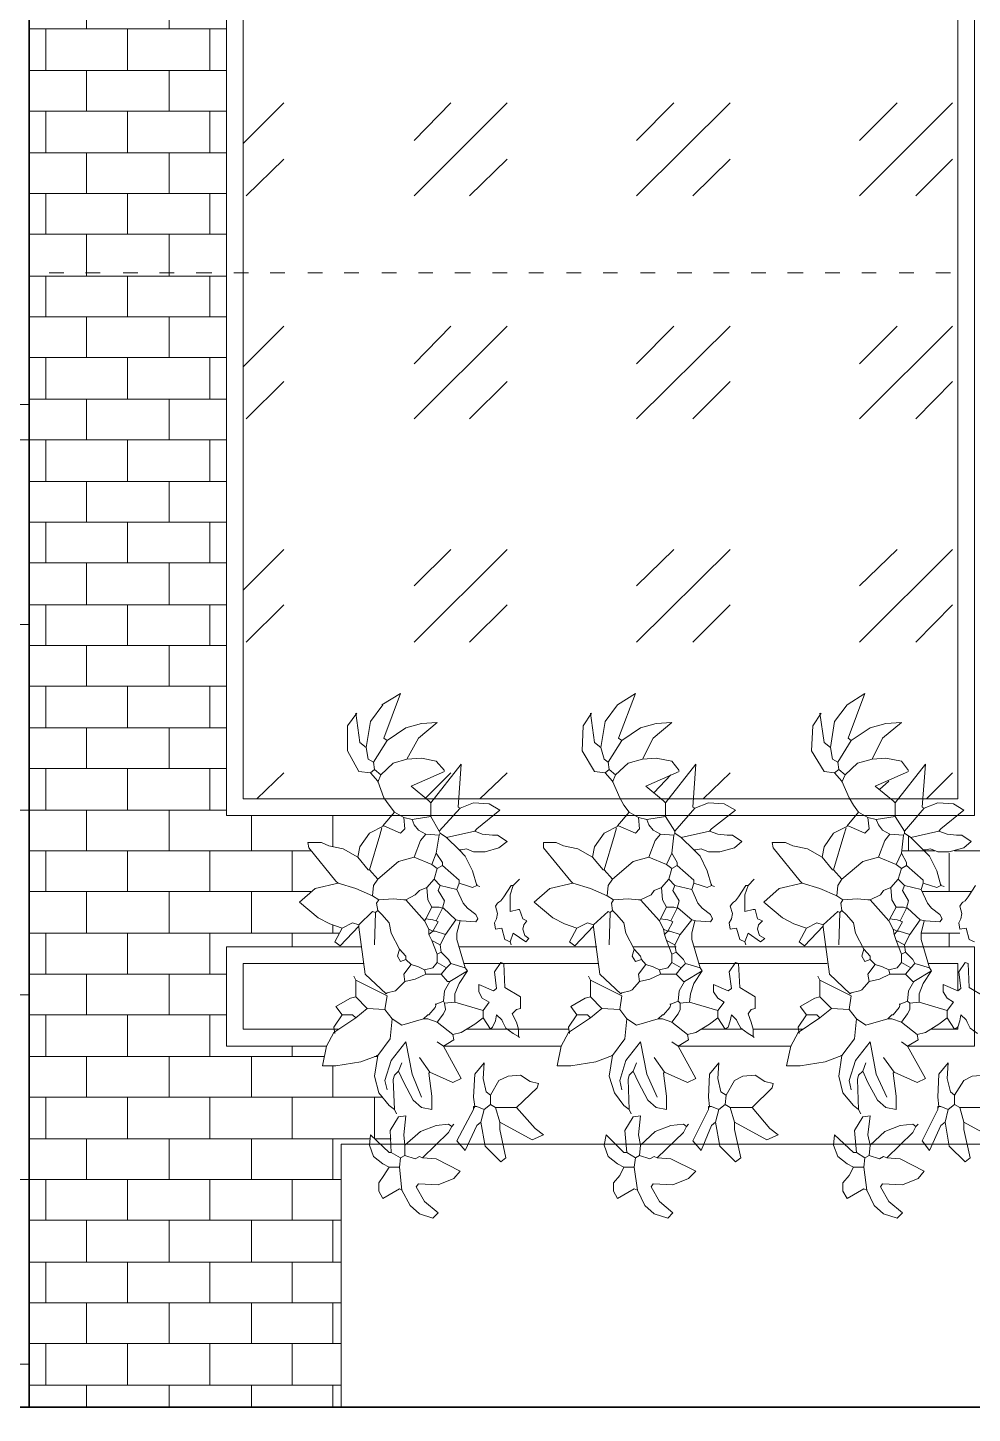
# Model space of a CAD drawing. Header units: millimetres. Extents: x 1.9 to 43.8, y 1.5 to 30.
# Drawn here: x 11.376 to 14.251, y 3.625 to 7.841 of the extents above; entities that cross this region are included whole.
import ezdxf

# ---------------------------------------------------------------- set-up
doc = ezdxf.new("R2010")
doc.units = ezdxf.units.MM
for name, color, linetype in [('PDF_GRADAS Y ELEVADOR', 7, 'Continuous'), ('PDF_muebles', 7, 'Continuous'), ('PDF_MUROS2', 7, 'Continuous')]:
    doc.layers.add(name, color=color, linetype=linetype)

msp = doc.modelspace()

# ---------------------------------------------------------------- linework, layer by layer
at = {"layer": 'PDF_GRADAS Y ELEVADOR', "lineweight": 18}
for points in [[(11.4409, 7.0953), (11.4853, 7.0953)], [(11.552, 7.0953), (11.5964, 7.0953)], [(11.6663, 7.0953), (11.7107, 7.0953)], [(11.7774, 7.0953), (11.8219, 7.0953)], [(11.8885, 7.0953), (11.9362, 7.0953)], [(12.0028, 7.0953), (12.0473, 7.0953)], [(12.114, 7.0953), (12.1584, 7.0953)], [(12.2283, 7.0953), (12.2727, 7.0953)], [(12.3394, 7.0953), (12.3839, 7.0953)], [(12.4537, 7.0953), (12.4982, 7.0953)], [(12.5648, 7.0953), (12.6093, 7.0953)], [(12.676, 7.0953), (12.7236, 7.0953)], [(12.7903, 7.0953), (12.8347, 7.0953)], [(12.9014, 7.0953), (12.9458, 7.0953)], [(13.0157, 7.0953), (13.0601, 7.0953)], [(13.1268, 7.0953), (13.1713, 7.0953)], [(13.2411, 7.0953), (13.2856, 7.0953)], [(13.3522, 7.0953), (13.3967, 7.0953)], [(13.4634, 7.0953), (13.511, 7.0953)], [(13.5777, 7.0953), (13.6221, 7.0953)], [(13.6888, 7.0953), (13.7364, 7.0953)], [(13.8031, 7.0953), (13.8476, 7.0953)], [(13.9142, 7.0953), (13.9587, 7.0953)], [(14.0285, 7.0953), (14.073, 7.0953)], [(14.1397, 7.0953), (14.1841, 7.0953)]]:
    msp.add_lwpolyline(points, dxfattribs=at)
at = {"layer": 'PDF_muebles', "lineweight": 18}
for points in [[(12.4569, 5.7808), (12.4188, 5.73), (12.4061, 5.6506), (12.4124, 5.6157), (12.4283, 5.6062), (12.4315, 5.5839), (12.4505, 5.5681), (12.441, 5.5458)], [(12.4283, 5.6062), (12.4696, 5.6728), (12.4601, 5.6792), (12.5109, 5.8157), (12.4537, 5.7808)], [(12.4188, 5.5744), (12.3839, 5.5776), (12.3489, 5.6411), (12.3489, 5.7173), (12.3775, 5.7554)], [(12.3743, 5.7554), (12.387, 5.6665), (12.4061, 5.6506)], [(13.1332, 5.5744), (13.1014, 5.5776), (13.0633, 5.6411), (13.0665, 5.7173), (13.0919, 5.7554)], [(13.0887, 5.7554), (13.1014, 5.6665), (13.1205, 5.6506)], [(13.8317, 5.5744), (13.7999, 5.5776), (13.7618, 5.6411), (13.765, 5.7173), (13.7904, 5.7554)], [(13.7872, 5.7554), (13.7999, 5.6665), (13.819, 5.6506)], [(12.4696, 5.6728), (12.5267, 5.7109), (12.5744, 5.7236), (12.622, 5.7268), (12.5648, 5.6792), (12.5299, 5.6157)], [(13.184, 5.6728), (13.2411, 5.7109), (13.2887, 5.7236), (13.3364, 5.7268), (13.2792, 5.6792), (13.2475, 5.6157)], [(13.8825, 5.6728), (13.9396, 5.7109), (13.9873, 5.7236), (14.0349, 5.7268), (13.9777, 5.6792), (13.946, 5.6157)], [(12.6442, 5.5808), (12.6188, 5.6093), (12.5744, 5.6189), (12.5299, 5.6157), (12.4886, 5.603), (12.4505, 5.5681)], [(13.3586, 5.5808), (13.3364, 5.6093), (13.2887, 5.6189), (13.2475, 5.6157), (13.203, 5.603), (13.1649, 5.5681)], [(14.0571, 5.5808), (14.0349, 5.6093), (13.9873, 5.6189), (13.946, 5.6157), (13.9015, 5.603), (13.8634, 5.5681)], [(12.4601, 5.4125), (12.4569, 5.4125), (12.4918, 5.4538), (12.4759, 5.476), (12.4601, 5.4982), (12.441, 5.549), (12.4188, 5.5744), (12.4315, 5.5839)], [(12.6442, 5.5776), (12.5426, 5.5331), (12.5966, 5.4887), (12.6029, 5.4823), (12.6029, 5.4411), (12.5458, 5.4315), (12.5204, 5.4379)], [(12.6029, 5.4823), (12.695, 5.5998), (12.6855, 5.4696), (12.6918, 5.4665), (12.6283, 5.3966), (12.6029, 5.4411)], [(13.1744, 5.4125), (13.1713, 5.4125), (13.2062, 5.4538), (13.1903, 5.476), (13.1776, 5.4982), (13.1554, 5.549), (13.1332, 5.5744), (13.1459, 5.5839)], [(13.1554, 5.5458), (13.1649, 5.5681), (13.1459, 5.5839), (13.1427, 5.6062)], [(13.3586, 5.5776), (13.257, 5.5331), (13.311, 5.4887), (13.3173, 5.4823), (13.3173, 5.4411), (13.2602, 5.4315), (13.2348, 5.4379)], [(13.3173, 5.4823), (13.4094, 5.5998), (13.3999, 5.4696), (13.4062, 5.4665), (13.3459, 5.3966), (13.3173, 5.4411)], [(13.873, 5.4125), (13.8698, 5.4125), (13.9047, 5.4538), (13.8888, 5.476), (13.8761, 5.4982), (13.8539, 5.549), (13.8317, 5.5744), (13.8444, 5.5839)], [(13.8539, 5.5458), (13.8634, 5.5681), (13.8444, 5.5839), (13.8412, 5.6062)], [(14.0571, 5.5776), (13.9555, 5.5331), (14.0095, 5.4887), (14.0158, 5.4823), (14.0158, 5.4411), (13.9587, 5.4315), (13.9333, 5.4379)], [(14.0158, 5.4823), (14.1079, 5.5998), (14.0984, 5.4696), (14.1047, 5.4665), (14.0444, 5.3966), (14.0158, 5.4411)], [(12.6918, 5.4665), (12.7331, 5.4823), (12.7807, 5.4792), (12.8125, 5.4601), (12.7426, 5.403), (12.7363, 5.3966), (12.7585, 5.3871), (12.7903, 5.3839), (12.8061, 5.3839), (12.8347, 5.3649), (12.8093, 5.3458), (12.768, 5.3331), (12.7331, 5.3331), (12.7109, 5.3426), (12.695, 5.3395), (12.6887, 5.3395), (12.7077, 5.3204), (12.7299, 5.276), (12.7426, 5.2315), (12.7299, 5.2252), (12.7109, 5.2315), (12.6887, 5.2379)], [(13.4062, 5.4665), (13.4475, 5.4823), (13.4951, 5.4792), (13.5301, 5.4601), (13.457, 5.403), (13.4507, 5.3966), (13.4761, 5.3871), (13.5047, 5.3839), (13.5205, 5.3839), (13.5491, 5.3649), (13.5269, 5.3458), (13.4824, 5.3331), (13.4475, 5.3331), (13.4253, 5.3426), (13.4094, 5.3395), (13.403, 5.3395), (13.4221, 5.3204), (13.4443, 5.276), (13.457, 5.2315), (13.4443, 5.2252), (13.4253, 5.2315), (13.403, 5.2379)], [(14.1047, 5.4665), (14.146, 5.4823), (14.1936, 5.4792), (14.2254, 5.4601), (14.1555, 5.403), (14.1492, 5.3966), (14.1746, 5.3871), (14.2032, 5.3839), (14.219, 5.3839), (14.2476, 5.3649), (14.2254, 5.3458), (14.1809, 5.3331), (14.146, 5.3331), (14.1238, 5.3426), (14.1079, 5.3395), (14.1016, 5.3395), (14.1206, 5.3204), (14.1428, 5.276), (14.1555, 5.2315), (14.1428, 5.2252), (14.1238, 5.2315), (14.1016, 5.2379)], [(12.5871, 4.9616), (12.5839, 4.9743), (12.5648, 4.9839), (12.5426, 4.9902), (12.5204, 4.9616), (12.5236, 4.9394), (12.4982, 4.914), (12.495, 4.9108), (12.4696, 4.9045), (12.4664, 4.9013), (12.4029, 4.9616), (12.3839, 5.1045), (12.3839, 5.1077), (12.3839, 5.1109), (12.3648, 5.1172), (12.3331, 5.1013), (12.2949, 5.114), (12.26, 5.1331), (12.2029, 5.1807), (12.2505, 5.222), (12.3204, 5.2379), (12.314, 5.2442), (12.2314, 5.3458), (12.2283, 5.3617), (12.2441, 5.3617), (12.2695, 5.3617), (12.2918, 5.3522), (12.3362, 5.3426), (12.3807, 5.3172), (12.387, 5.349), (12.4156, 5.3903), (12.4601, 5.4125), (12.5109, 5.3903), (12.5236, 5.403), (12.5204, 5.4379), (12.4918, 5.4538)], [(13.3014, 4.9616), (13.2983, 4.9743), (13.2792, 4.9839), (13.257, 4.9902), (13.2348, 4.9616), (13.2379, 4.9394), (13.2157, 4.914), (13.2094, 4.9108), (13.184, 4.9045), (13.1808, 4.9013), (13.1173, 4.9616), (13.0982, 5.1045), (13.0982, 5.1077), (13.0982, 5.1109), (13.0792, 5.1172), (13.0474, 5.1013), (13.0093, 5.114), (12.9744, 5.1331), (12.9173, 5.1807), (12.9649, 5.222), (13.0347, 5.2379), (13.0284, 5.2442), (12.9458, 5.3458), (12.9458, 5.3617), (12.9585, 5.3617), (12.9839, 5.3617), (13.0062, 5.3522), (13.0506, 5.3426), (13.0951, 5.3172), (13.1014, 5.349), (13.13, 5.3903), (13.1744, 5.4125), (13.2252, 5.3903), (13.2379, 5.403), (13.2348, 5.4379), (13.2062, 5.4538)], [(14, 4.9616), (13.9968, 4.9743), (13.9777, 4.9839), (13.9555, 4.9902), (13.9333, 4.9616), (13.9365, 4.9394), (13.9142, 4.914), (13.9079, 4.9108), (13.8825, 4.9045), (13.8793, 4.9013), (13.8158, 4.9616), (13.7968, 5.1045), (13.7968, 5.1077), (13.7968, 5.1109), (13.7777, 5.1172), (13.746, 5.1013), (13.7079, 5.114), (13.6729, 5.1331), (13.6158, 5.1807), (13.6634, 5.222), (13.7333, 5.2379), (13.7269, 5.2442), (13.6444, 5.3458), (13.6412, 5.3617), (13.6571, 5.3617), (13.6825, 5.3617), (13.7047, 5.3522), (13.7491, 5.3426), (13.7936, 5.3172), (13.7999, 5.349), (13.8285, 5.3903), (13.873, 5.4125), (13.9238, 5.3903), (13.9365, 5.403), (13.9333, 5.4379), (13.9047, 5.4538)], [(12.4537, 5.4061), (12.4474, 5.3839), (12.4156, 5.2791), (12.441, 5.2506), (12.5045, 5.3045), (12.5521, 5.3172)], [(12.5458, 5.4315), (12.5521, 5.4157), (12.5648, 5.3998), (12.5871, 5.3871), (12.6283, 5.3839), (12.6188, 5.3299), (12.6379, 5.3014), (12.6379, 5.2918)], [(13.1681, 5.4061), (13.1617, 5.3839), (13.13, 5.2791), (13.1554, 5.2506), (13.2189, 5.3045), (13.2665, 5.3172)], [(13.2602, 5.4315), (13.2665, 5.4157), (13.2792, 5.3998), (13.3014, 5.3871), (13.3427, 5.3839), (13.3364, 5.3299), (13.3522, 5.3014), (13.3522, 5.2918)], [(13.8666, 5.4061), (13.8603, 5.3839), (13.8285, 5.2791), (13.8539, 5.2506), (13.9174, 5.3045), (13.965, 5.3172)], [(13.9587, 5.4315), (13.965, 5.4157), (13.9777, 5.3998), (14, 5.3871), (14.0412, 5.3839), (14.0349, 5.3299), (14.0508, 5.3014), (14.0508, 5.2918)], [(12.6188, 5.3299), (12.6061, 5.295), (12.5521, 5.3172), (12.5712, 5.368), (12.5871, 5.3871)], [(12.6283, 5.3966), (12.6315, 5.3903)], [(12.6283, 5.3839), (12.6315, 5.3903), (12.6506, 5.3776)], [(12.6887, 5.3395), (12.6506, 5.3776), (12.7363, 5.3966)], [(13.3364, 5.3299), (13.3205, 5.295), (13.2665, 5.3172), (13.2856, 5.368), (13.3014, 5.3871)], [(13.3427, 5.3839), (13.3459, 5.3903), (13.3649, 5.3776)], [(13.3459, 5.3966), (13.3459, 5.3903)], [(13.403, 5.3395), (13.3649, 5.3776), (13.4507, 5.3966)], [(14.0349, 5.3299), (14.019, 5.295), (13.965, 5.3172), (13.9841, 5.368), (14, 5.3871)], [(14.0412, 5.3839), (14.0444, 5.3903), (14.0635, 5.3776)], [(14.0444, 5.3966), (14.0444, 5.3903)], [(14.1016, 5.3395), (14.0635, 5.3776), (14.1492, 5.3966)], [(12.3807, 5.3172), (12.4124, 5.2791), (12.4156, 5.2791)], [(13.0951, 5.3172), (13.1268, 5.2791), (13.13, 5.2791)], [(13.7936, 5.3172), (13.8253, 5.2791), (13.8285, 5.2791)], [(12.6061, 5.295), (12.622, 5.2823)], [(12.6125, 5.2506), (12.622, 5.2823), (12.6379, 5.2918), (12.6887, 5.2474), (12.6887, 5.2379), (12.6823, 5.2188)], [(13.3205, 5.295), (13.3364, 5.2823)], [(13.3268, 5.2506), (13.3364, 5.2823), (13.3522, 5.2918), (13.403, 5.2474), (13.403, 5.2379), (13.3967, 5.2188)], [(14.019, 5.295), (14.0349, 5.2823)], [(14.0254, 5.2506), (14.0349, 5.2823), (14.0508, 5.2918), (14.1016, 5.2474), (14.1016, 5.2379), (14.0952, 5.2188)], [(12.6474, 5.0823), (12.6791, 5.1267), (12.641, 5.1617), (12.6379, 5.1617), (12.6283, 5.1648), (12.6061, 5.1648), (12.5871, 5.1299), (12.6093, 5.1267), (12.6188, 5.1236), (12.6252, 5.1204), (12.6093, 5.0918), (12.5966, 5.0823), (12.5966, 5.0982), (12.5839, 5.1236), (12.5267, 5.1871), (12.5204, 5.1871), (12.4886, 5.1902), (12.4442, 5.1871), (12.4251, 5.1998), (12.3743, 5.222), (12.3204, 5.2379)], [(12.441, 5.2506), (12.4283, 5.2315), (12.4251, 5.1998)], [(12.6188, 5.1236), (12.6379, 5.1617), (12.6442, 5.1839), (12.6252, 5.2156), (12.6315, 5.2315), (12.6125, 5.2506), (12.5902, 5.2252)], [(12.6315, 5.2315), (12.6823, 5.2188), (12.7014, 5.1775), (12.7141, 5.1617), (12.7395, 5.1426), (12.7458, 5.1299), (12.7395, 5.1204), (12.695, 5.1236), (12.6791, 5.1267)], [(12.7426, 5.2347), (12.7426, 5.2315), (12.7522, 5.2283)], [(12.8442, 5.0601), (12.8538, 5.0855), (12.8919, 5.0601), (12.9014, 5.0696), (12.8887, 5.0791), (12.8823, 5.0982), (12.8855, 5.1109), (12.895, 5.1236), (12.8823, 5.1299), (12.8728, 5.1585), (12.8696, 5.1585), (12.8442, 5.1521), (12.8442, 5.1712), (12.8442, 5.2029), (12.8538, 5.2315), (12.8474, 5.2315), (12.8252, 5.1966), (12.8157, 5.1839), (12.8093, 5.1807), (12.8061, 5.1775), (12.7998, 5.168), (12.8061, 5.1458), (12.803, 5.1299), (12.7966, 5.1172), (12.7998, 5.0982), (12.8188, 5.1013), (12.8284, 5.0664), (12.8442, 5.0601), (12.8474, 5.0505)], [(12.8538, 5.2315), (12.8728, 5.2506)], [(13.3618, 5.0823), (13.3967, 5.1267), (13.3554, 5.1617), (13.3522, 5.1617), (13.3427, 5.1648), (13.3205, 5.1648), (13.3014, 5.1299), (13.3237, 5.1267), (13.3332, 5.1236), (13.3395, 5.1204), (13.3237, 5.0918), (13.3141, 5.0823), (13.311, 5.0982), (13.2983, 5.1236), (13.2411, 5.1871), (13.2348, 5.1871), (13.203, 5.1902), (13.1586, 5.1871), (13.1395, 5.1998), (13.0887, 5.222), (13.0347, 5.2379)], [(13.1554, 5.2506), (13.1427, 5.2315), (13.1395, 5.1998)], [(13.3332, 5.1236), (13.3522, 5.1617), (13.3586, 5.1839), (13.3395, 5.2156), (13.3459, 5.2315), (13.3268, 5.2506), (13.3046, 5.2252)], [(13.3459, 5.2315), (13.3967, 5.2188), (13.4157, 5.1775), (13.4284, 5.1617), (13.4539, 5.1426), (13.4602, 5.1299), (13.4539, 5.1204), (13.4094, 5.1236), (13.3967, 5.1267)], [(13.457, 5.2347), (13.457, 5.2315), (13.4666, 5.2283)], [(13.5586, 5.0601), (13.5682, 5.0855), (13.6063, 5.0601), (13.619, 5.0696), (13.6031, 5.0791), (13.5967, 5.0982), (13.5999, 5.1109), (13.6126, 5.1236), (13.5967, 5.1299), (13.5904, 5.1585), (13.584, 5.1585), (13.5586, 5.1521), (13.5586, 5.1712), (13.5586, 5.2029), (13.5682, 5.2315), (13.5618, 5.2315), (13.5396, 5.1966), (13.5301, 5.1839), (13.5237, 5.1807), (13.5205, 5.1775), (13.5142, 5.168), (13.5205, 5.1458), (13.5174, 5.1299), (13.511, 5.1172), (13.5142, 5.0982), (13.5332, 5.1013), (13.5428, 5.0664), (13.5586, 5.0601), (13.5618, 5.0505)], [(13.5682, 5.2315), (13.5872, 5.2506)], [(14.0603, 5.0823), (14.092, 5.1267), (14.0539, 5.1617), (14.0508, 5.1617), (14.0412, 5.1648), (14.019, 5.1648), (14, 5.1299), (14.0222, 5.1267), (14.0317, 5.1236), (14.0381, 5.1204), (14.0222, 5.0918), (14.0127, 5.0823), (14.0095, 5.0982), (13.9968, 5.1236), (13.9396, 5.1871), (13.9333, 5.1871), (13.9015, 5.1902), (13.8571, 5.1871), (13.838, 5.1998), (13.7872, 5.222), (13.7333, 5.2379)], [(13.8539, 5.2506), (13.8412, 5.2315), (13.838, 5.1998)], [(14.0317, 5.1236), (14.0508, 5.1617), (14.0571, 5.1839), (14.0381, 5.2156), (14.0444, 5.2315), (14.0254, 5.2506), (14.0031, 5.2252)], [(14.0444, 5.2315), (14.0952, 5.2188), (14.1143, 5.1775), (14.127, 5.1617), (14.1524, 5.1426), (14.1587, 5.1299), (14.1524, 5.1204), (14.1079, 5.1236), (14.092, 5.1267)], [(14.1555, 5.2347), (14.1555, 5.2315), (14.1651, 5.2283)], [(14.2603, 5.2315), (14.2381, 5.1966), (14.2286, 5.1839), (14.2222, 5.1807), (14.219, 5.1775), (14.2127, 5.168), (14.219, 5.1458), (14.2159, 5.1299), (14.2095, 5.1172), (14.2127, 5.0982), (14.2317, 5.1013), (14.2413, 5.0664), (14.2571, 5.0601)], [(12.4442, 5.1871), (12.4378, 5.1775), (12.441, 5.1553), (12.4537, 5.1426), (12.4759, 5.1172), (12.4823, 5.0855), (12.5077, 5.0378), (12.5267, 5.0156), (12.5267, 5.0061)], [(12.5267, 5.1871), (12.5553, 5.2029), (12.568, 5.2156), (12.5902, 5.2252), (12.5934, 5.1871), (12.6061, 5.1648)], [(13.1586, 5.1871), (13.1522, 5.1775), (13.1554, 5.1553), (13.1681, 5.1426), (13.1903, 5.1172), (13.1967, 5.0855), (13.2221, 5.0378), (13.2411, 5.0156), (13.2443, 5.0061)], [(13.2411, 5.1871), (13.2729, 5.2029), (13.2824, 5.2156), (13.3046, 5.2252), (13.3078, 5.1871), (13.3205, 5.1648)], [(13.8571, 5.1871), (13.8507, 5.1775), (13.8539, 5.1553), (13.8666, 5.1426), (13.8888, 5.1172), (13.8952, 5.0855), (13.9206, 5.0378), (13.9396, 5.0156), (13.9396, 5.0061)], [(13.9396, 5.1871), (13.9714, 5.2029), (13.9809, 5.2156), (14.0031, 5.2252), (14.0063, 5.1871), (14.019, 5.1648)], [(12.3839, 5.1109), (12.4251, 5.1521), (12.4347, 5.149), (12.441, 5.1553)], [(12.4347, 5.149), (12.4315, 5.0505)], [(13.0982, 5.1109), (13.1427, 5.1521), (13.149, 5.149), (13.1554, 5.1553)], [(13.149, 5.149), (13.1459, 5.0505)], [(13.7968, 5.1109), (13.8412, 5.1521), (13.8476, 5.149), (13.8539, 5.1553)], [(13.8476, 5.149), (13.8444, 5.0505)], [(12.3331, 5.1013), (12.3108, 5.0601), (12.3267, 5.0474), (12.3839, 5.1077)], [(12.5839, 5.1236), (12.5871, 5.1299)], [(12.6633, 4.9934), (12.7077, 4.9807), (12.6823, 5.0664), (12.6823, 5.0855), (12.6918, 5.1236)], [(13.0474, 5.1013), (13.0252, 5.0601), (13.0411, 5.0474), (13.0982, 5.1077)], [(13.2983, 5.1236), (13.3014, 5.1299)], [(13.3776, 4.9934), (13.4221, 4.9807), (13.3967, 5.0664), (13.3967, 5.0855), (13.4062, 5.1236)], [(13.746, 5.1013), (13.7237, 5.0601), (13.7396, 5.0474), (13.7968, 5.1077)], [(13.9968, 5.1236), (14, 5.1299)], [(14.0762, 4.9934), (14.1206, 4.9807), (14.0952, 5.0664), (14.0952, 5.0855), (14.1047, 5.1236)], [(12.5966, 5.0982), (12.6093, 5.0918), (12.6156, 5.0918), (12.6474, 5.0823), (12.6315, 5.0505), (12.6061, 5.0632), (12.622, 5.022), (12.6347, 5.0283), (12.6569, 5.0061), (12.6633, 4.9934), (12.6506, 4.9807)], [(12.5966, 5.0823), (12.6061, 5.0632)], [(13.311, 5.0982), (13.3237, 5.0918), (13.33, 5.0918), (13.3618, 5.0823), (13.3459, 5.0505), (13.3205, 5.0632), (13.3364, 5.022), (13.3491, 5.0283), (13.3713, 5.0061), (13.3776, 4.9934), (13.3649, 4.9807)], [(13.3141, 5.0823), (13.3205, 5.0632)], [(14.0095, 5.0982), (14.0222, 5.0918), (14.0285, 5.0918), (14.0603, 5.0823), (14.0444, 5.0505), (14.019, 5.0632), (14.0349, 5.022), (14.0476, 5.0283), (14.0698, 5.0061), (14.0762, 4.9934), (14.0635, 4.9807)], [(14.0127, 5.0823), (14.019, 5.0632)], [(12.5077, 5.0378), (12.5013, 5.0156), (12.5109, 4.9997), (12.5267, 5.0061), (12.5426, 4.9902)], [(12.5839, 4.9743), (12.6093, 4.9807), (12.622, 4.9966), (12.622, 5.022)], [(12.6315, 5.0505), (12.6347, 5.0283)], [(13.2221, 5.0378), (13.2157, 5.0156), (13.2252, 4.9997), (13.2443, 5.0061), (13.257, 4.9902)], [(13.2983, 4.9743), (13.3237, 4.9807), (13.3364, 4.9966), (13.3364, 5.022)], [(13.3459, 5.0505), (13.3491, 5.0283)], [(13.9206, 5.0378), (13.9142, 5.0156), (13.9238, 4.9997), (13.9396, 5.0061), (13.9555, 4.9902)], [(13.9968, 4.9743), (14.0222, 4.9807), (14.0349, 4.9966), (14.0349, 5.022)], [(14.0444, 5.0505), (14.0476, 5.0283)], [(12.5236, 4.9394), (12.5553, 4.9458), (12.5871, 4.9616), (12.6347, 4.9616), (12.6506, 4.9807), (12.622, 4.9966)], [(12.7617, 4.8283), (12.7617, 4.8505), (12.7807, 4.8759), (12.7585, 4.8886), (12.749, 4.9077), (12.749, 4.9299), (12.7934, 4.9108), (12.803, 4.9172), (12.7966, 4.968), (12.8157, 4.9966), (12.8252, 4.9934), (12.8284, 4.9204), (12.876, 4.8918), (12.876, 4.8569), (12.8633, 4.8537), (12.8506, 4.841), (12.8633, 4.8156), (12.8696, 4.7934), (12.8696, 4.7711), (12.8538, 4.7807), (12.8315, 4.7965), (12.822, 4.8156), (12.8188, 4.8219), (12.803, 4.8378), (12.7998, 4.8188), (12.7903, 4.7997), (12.7839, 4.7934), (12.7617, 4.8283), (12.7363, 4.8092), (12.695, 4.7838), (12.6696, 4.7775), (12.622, 4.8156), (12.641, 4.841), (12.6474, 4.8537), (12.6442, 4.8727), (12.676, 4.8759)], [(12.7077, 4.9807), (12.7141, 4.9712), (12.6887, 4.9331), (12.676, 4.9013), (12.676, 4.8759), (12.7617, 4.8505)], [(13.2379, 4.9394), (13.2697, 4.9458), (13.3014, 4.9616), (13.3491, 4.9616), (13.3649, 4.9807), (13.3364, 4.9966)], [(13.4761, 4.8283), (13.4761, 4.8505), (13.4951, 4.8759), (13.4761, 4.8886), (13.4634, 4.9077), (13.4634, 4.9299), (13.5078, 4.9108), (13.5174, 4.9172), (13.511, 4.968), (13.5301, 4.9966), (13.5396, 4.9934), (13.5428, 4.9204), (13.5904, 4.8918), (13.5904, 4.8569), (13.5777, 4.8537), (13.5682, 4.841), (13.5777, 4.8156), (13.584, 4.7934), (13.584, 4.7711), (13.5682, 4.7807), (13.5459, 4.7965), (13.5364, 4.8156), (13.5332, 4.8219), (13.5174, 4.8378), (13.5142, 4.8188), (13.5078, 4.7997), (13.4983, 4.7934), (13.4761, 4.8283), (13.4507, 4.8092), (13.4094, 4.7838), (13.384, 4.7775), (13.3364, 4.8156), (13.3554, 4.841), (13.3618, 4.8537), (13.3618, 4.8727), (13.3903, 4.8759)], [(13.4221, 4.9807), (13.4284, 4.9712), (13.403, 4.9331), (13.3935, 4.9013), (13.3903, 4.8759), (13.4761, 4.8505)], [(13.9365, 4.9394), (13.9682, 4.9458), (14, 4.9616), (14.0476, 4.9616), (14.0635, 4.9807), (14.0349, 4.9966)], [(14.1206, 4.9807), (14.127, 4.9712), (14.1016, 4.9331), (14.0889, 4.9013), (14.0889, 4.8759), (14.1746, 4.8505)], [(14.1746, 4.8283), (14.1746, 4.8505), (14.1936, 4.8759), (14.1746, 4.8886), (14.1619, 4.9077), (14.1619, 4.9299), (14.2063, 4.9108), (14.2159, 4.9172), (14.2095, 4.968), (14.2286, 4.9966), (14.2381, 4.9934), (14.2413, 4.9204), (14.2889, 4.8918)], [(12.3108, 4.7807), (12.3077, 4.7997), (12.3331, 4.8378), (12.314, 4.8632), (12.3585, 4.8886), (12.3743, 4.8918), (12.3743, 4.9426), (12.368, 4.9553)], [(12.3743, 4.9426), (12.4696, 4.895), (12.4632, 4.8537), (12.4093, 4.8569)], [(12.4029, 4.9616), (12.4029, 4.9616)], [(12.6188, 4.8696), (12.641, 4.8791), (12.6442, 4.9108), (12.6601, 4.9394), (12.6537, 4.9394), (12.6347, 4.9616)], [(12.6601, 4.9394), (12.7141, 4.9712)], [(13.0252, 4.7807), (13.022, 4.7997), (13.0474, 4.8378), (13.0284, 4.8632), (13.0728, 4.8886), (13.0887, 4.8918), (13.0887, 4.9426), (13.0824, 4.9553)], [(13.0887, 4.9426), (13.184, 4.895), (13.1776, 4.8537), (13.1236, 4.8569)], [(13.1173, 4.9616), (13.1173, 4.9616)], [(13.3332, 4.8696), (13.3554, 4.8791), (13.3586, 4.9108), (13.3745, 4.9394), (13.3713, 4.9394), (13.3491, 4.9616)], [(13.3745, 4.9394), (13.4284, 4.9712)], [(13.7237, 4.7807), (13.7206, 4.7997), (13.746, 4.8378), (13.7269, 4.8632), (13.7714, 4.8886), (13.7872, 4.8918), (13.7872, 4.9426), (13.7809, 4.9553)], [(13.7872, 4.9426), (13.8825, 4.895), (13.8761, 4.8537), (13.8222, 4.8569)], [(13.8158, 4.9616), (13.8158, 4.9616)], [(14.0317, 4.8696), (14.0539, 4.8791), (14.0571, 4.9108), (14.073, 4.9394), (14.0698, 4.9394), (14.0476, 4.9616)], [(14.073, 4.9394), (14.127, 4.9712)], [(12.3331, 4.8378), (12.3648, 4.8378), (12.3743, 4.8283), (12.4093, 4.8569), (12.3743, 4.8918)], [(13.0474, 4.8378), (13.0792, 4.8378), (13.0887, 4.8283), (13.1236, 4.8569), (13.0887, 4.8918)], [(13.746, 4.8378), (13.7777, 4.8378), (13.7872, 4.8283), (13.8222, 4.8569), (13.7872, 4.8918)], [(12.6156, 4.8696), (12.6188, 4.8696), (12.6156, 4.86), (12.5966, 4.8378), (12.5934, 4.8378), (12.5807, 4.8251), (12.514, 4.8061), (12.4855, 4.8251), (12.4791, 4.7648), (12.441, 4.714), (12.4378, 4.714)], [(12.4855, 4.8251), (12.4632, 4.8537)], [(12.641, 4.8791), (12.6442, 4.8727)], [(13.33, 4.8696), (13.3332, 4.8696), (13.33, 4.86), (13.311, 4.8378), (13.3078, 4.8378), (13.2951, 4.8251), (13.2284, 4.8061), (13.1998, 4.8251), (13.1935, 4.7648), (13.1554, 4.714), (13.1522, 4.714)], [(13.1998, 4.8251), (13.1776, 4.8537)], [(13.3554, 4.8791), (13.3618, 4.8727)], [(14.0285, 4.8696), (14.0317, 4.8696), (14.0285, 4.86), (14.0095, 4.8378), (14.0063, 4.8378), (13.9936, 4.8251), (13.9269, 4.8061), (13.8984, 4.8251), (13.892, 4.7648), (13.8539, 4.714), (13.8507, 4.714)], [(13.8984, 4.8251), (13.8761, 4.8537)], [(14.2667, 4.7807), (14.2444, 4.7965), (14.2349, 4.8156), (14.2317, 4.8219), (14.2159, 4.8378), (14.2127, 4.8188), (14.2063, 4.7997), (14.1968, 4.7934), (14.1746, 4.8283), (14.1492, 4.8092), (14.1079, 4.7838), (14.0825, 4.7775), (14.0349, 4.8156), (14.0539, 4.841), (14.0603, 4.8537), (14.0603, 4.8727), (14.0889, 4.8759)], [(14.0539, 4.8791), (14.0603, 4.8727)], [(12.3743, 4.8283), (12.3077, 4.7838), (12.2854, 4.7426), (12.2727, 4.6822), (12.314, 4.6822), (12.3902, 4.6949), (12.441, 4.714), (12.4315, 4.6505), (12.4442, 4.5997), (12.4759, 4.5616), (12.4918, 4.5489), (12.4886, 4.6409), (12.4918, 4.6536), (12.5045, 4.6663), (12.514, 4.6918)], [(12.5807, 4.8251), (12.5934, 4.8251), (12.622, 4.8156)], [(13.0887, 4.8283), (13.022, 4.7838), (12.9998, 4.7426), (12.9871, 4.6822), (13.0284, 4.6822), (13.1046, 4.6949), (13.1554, 4.714), (13.1459, 4.6505), (13.1617, 4.5997), (13.1903, 4.5616), (13.2062, 4.5489), (13.203, 4.6409), (13.2062, 4.6536), (13.2189, 4.6663), (13.2284, 4.6918)], [(13.2951, 4.8251), (13.3078, 4.8251), (13.3364, 4.8156)], [(13.7872, 4.8283), (13.7206, 4.7838), (13.6983, 4.7426), (13.6856, 4.6822), (13.7269, 4.6822), (13.8031, 4.6949), (13.8539, 4.714), (13.8444, 4.6505), (13.8571, 4.5997), (13.8888, 4.5616), (13.9047, 4.5489), (13.9015, 4.6409), (13.9047, 4.6536), (13.9174, 4.6663), (13.9269, 4.6918)], [(13.9936, 4.8251), (14.0063, 4.8251), (14.0349, 4.8156)], [(12.641, 4.7426), (12.6728, 4.7616), (12.6696, 4.7775)], [(12.8696, 4.7711), (12.8728, 4.768)], [(13.3554, 4.7426), (13.3872, 4.7616), (13.384, 4.7775)], [(13.584, 4.7711), (13.5872, 4.768)], [(14.0539, 4.7426), (14.0857, 4.7616), (14.0825, 4.7775)], [(12.5744, 4.587), (12.5458, 4.6568), (12.5267, 4.7553), (12.4823, 4.6981), (12.4632, 4.6378), (12.4696, 4.6092)], [(12.622, 4.7553), (12.641, 4.7426), (12.695, 4.6441), (12.6696, 4.6314), (12.5998, 4.6632), (12.568, 4.7076)], [(13.2919, 4.587), (13.2602, 4.6568), (13.2411, 4.7553), (13.1967, 4.6981), (13.1776, 4.6378), (13.184, 4.6092)], [(13.3364, 4.7553), (13.3554, 4.7426), (13.4094, 4.6441), (13.384, 4.6314), (13.3141, 4.6632), (13.2824, 4.7076)], [(13.9904, 4.587), (13.9587, 4.6568), (13.9396, 4.7553), (13.8952, 4.6981), (13.8761, 4.6378), (13.8825, 4.6092)], [(14.0349, 4.7553), (14.0539, 4.7426), (14.1079, 4.6441), (14.0825, 4.6314), (14.0127, 4.6632), (13.9809, 4.7076)], [(12.7839, 4.5933), (12.7712, 4.6028), (12.7617, 4.6441), (12.7649, 4.6918), (12.7363, 4.6568), (12.7331, 4.587), (12.7363, 4.5584), (12.7331, 4.5584), (12.7331, 4.552), (12.7331, 4.5489), (12.6823, 4.4536), (12.7077, 4.425), (12.7426, 4.5012), (12.7553, 4.5108), (12.768, 4.4377), (12.8157, 4.3901), (12.8315, 4.4028), (12.8125, 4.4885), (12.8125, 4.5108)], [(13.5015, 4.5933), (13.4856, 4.6028), (13.4761, 4.6441), (13.4793, 4.6918), (13.4507, 4.6568), (13.4475, 4.587), (13.4507, 4.5584), (13.4475, 4.5584), (13.4475, 4.552), (13.4475, 4.5489), (13.3999, 4.4536), (13.4253, 4.425), (13.457, 4.5012), (13.4697, 4.5108), (13.4824, 4.4377), (13.5301, 4.3901), (13.5459, 4.4028), (13.5269, 4.4885), (13.5269, 4.5108)], [(14.1968, 4.5933), (14.1841, 4.6028), (14.1746, 4.6441), (14.1778, 4.6918), (14.1492, 4.6568), (14.146, 4.587), (14.1492, 4.5584), (14.146, 4.5584), (14.146, 4.552), (14.146, 4.5489), (14.0984, 4.4536), (14.1206, 4.425), (14.1555, 4.5012), (14.1682, 4.5108), (14.1809, 4.4377), (14.2286, 4.3901), (14.2444, 4.4028), (14.2254, 4.4885), (14.2254, 4.5108)], [(12.5998, 4.6632), (12.5966, 4.66), (12.6061, 4.5901), (12.6061, 4.5489), (12.5744, 4.5552), (12.549, 4.5774), (12.5204, 4.6314), (12.5045, 4.6663)], [(12.7553, 4.5108), (12.7649, 4.5489), (12.7839, 4.5647), (12.7839, 4.5933), (12.8093, 4.6378), (12.8379, 4.6505), (12.876, 4.6536), (12.9046, 4.6346), (12.93, 4.6282), (12.9268, 4.6155), (12.8633, 4.5552)], [(13.3141, 4.6632), (13.311, 4.66), (13.3205, 4.5901), (13.3205, 4.5489), (13.2887, 4.5552), (13.2633, 4.5774), (13.2348, 4.6314), (13.2189, 4.6663)], [(13.4697, 4.5108), (13.4793, 4.5489), (13.4983, 4.5647), (13.5015, 4.5933), (13.5269, 4.6378), (13.5523, 4.6505), (13.5904, 4.6536), (13.619, 4.6346), (13.6444, 4.6282), (13.6412, 4.6155), (13.5809, 4.5552)], [(14.0127, 4.6632), (14.0095, 4.66), (14.019, 4.5901), (14.019, 4.5489), (13.9873, 4.5552), (13.9619, 4.5774), (13.9333, 4.6314), (13.9174, 4.6663)], [(14.1682, 4.5108), (14.1778, 4.5489), (14.1968, 4.5647), (14.1968, 4.5933), (14.2254, 4.6378), (14.2508, 4.6505), (14.2889, 4.6536), (14.3175, 4.6346), (14.3429, 4.6282), (14.3397, 4.6155), (14.2794, 4.5552)], [(12.7331, 4.552), (12.7363, 4.5584), (12.7426, 4.5584), (12.7649, 4.5489)], [(12.7839, 4.5647), (12.7998, 4.5552)], [(13.4475, 4.552), (13.4507, 4.5584), (13.457, 4.5584), (13.4793, 4.5489)], [(13.4983, 4.5647), (13.5142, 4.5552)], [(14.146, 4.552), (14.1492, 4.5584), (14.1555, 4.5584), (14.1778, 4.5489)], [(14.1968, 4.5647), (14.2127, 4.5552)], [(12.4759, 4.3742), (12.4569, 4.3838), (12.4283, 4.406), (12.4156, 4.4409), (12.4188, 4.4727), (12.4759, 4.4187), (12.4823, 4.4187), (12.4791, 4.4854), (12.5045, 4.5266), (12.5267, 4.5298), (12.5204, 4.4727), (12.5236, 4.4409), (12.5712, 4.4822), (12.6188, 4.5012), (12.6569, 4.5044), (12.6664, 4.4981), (12.6569, 4.479), (12.5775, 4.4028)], [(12.4918, 4.5489), (12.4982, 4.5362)], [(13.1903, 4.3742), (13.1713, 4.3838), (13.1427, 4.406), (13.13, 4.4409), (13.1363, 4.4727), (13.1903, 4.4187), (13.1998, 4.4187), (13.1935, 4.4854), (13.2189, 4.5266), (13.2411, 4.5298), (13.2348, 4.4727), (13.2411, 4.4409), (13.2856, 4.4822), (13.3332, 4.5012), (13.3713, 4.5044), (13.3808, 4.4981), (13.3713, 4.479), (13.2919, 4.4028)], [(13.2062, 4.5489), (13.2125, 4.5362)], [(13.8888, 4.3742), (13.8698, 4.3838), (13.8412, 4.406), (13.8285, 4.4409), (13.8317, 4.4727), (13.8888, 4.4187), (13.8984, 4.4187), (13.892, 4.4854), (13.9174, 4.5266), (13.9396, 4.5298), (13.9333, 4.4727), (13.9396, 4.4409), (13.9841, 4.4822), (14.0317, 4.5012), (14.0698, 4.5044), (14.0793, 4.4981), (14.0698, 4.479), (13.9904, 4.4028)], [(13.9047, 4.5489), (13.9111, 4.5362)], [(12.6664, 4.4981), (12.6728, 4.5044)], [(13.3808, 4.4981), (13.3872, 4.5044)], [(14.0793, 4.4981), (14.0857, 4.5044)], [(12.5236, 4.4409), (12.5236, 4.4092), (12.5553, 4.3996), (12.568, 4.406), (12.5775, 4.4028), (12.6188, 4.3996), (12.6918, 4.3615), (12.6728, 4.3393), (12.6252, 4.3203), (12.5648, 4.3234), (12.5585, 4.3139), (12.5839, 4.2695), (12.6252, 4.2345), (12.6093, 4.2187), (12.568, 4.2314), (12.5394, 4.2568), (12.514, 4.3044)], [(13.2411, 4.4409), (13.2379, 4.4092), (13.2697, 4.3996), (13.2824, 4.406), (13.2919, 4.4028), (13.3332, 4.3996), (13.4094, 4.3615), (13.3872, 4.3393), (13.3395, 4.3203), (13.2792, 4.3234), (13.2729, 4.3139), (13.2983, 4.2695), (13.3395, 4.2345), (13.3237, 4.2187), (13.2824, 4.2314), (13.2538, 4.2568), (13.2316, 4.3044)], [(13.9396, 4.4409), (13.9365, 4.4092), (13.9682, 4.3996), (13.9809, 4.406), (13.9904, 4.4028), (14.0317, 4.3996), (14.1047, 4.3615), (14.0857, 4.3393), (14.0381, 4.3203), (13.9777, 4.3234), (13.9714, 4.3139), (13.9968, 4.2695), (14.0381, 4.2345), (14.0222, 4.2187), (13.9809, 4.2314), (13.9523, 4.2568), (13.9301, 4.3044)], [(12.5077, 4.3742), (12.5109, 4.4028), (12.4823, 4.4187)], [(12.5109, 4.4028), (12.5236, 4.4092)], [(13.2221, 4.3742), (13.2252, 4.4028), (13.1998, 4.4187)], [(13.2252, 4.4028), (13.2379, 4.4092)], [(13.9206, 4.3742), (13.9238, 4.4028), (13.8984, 4.4187)], [(13.9238, 4.4028), (13.9365, 4.4092)]]:
    msp.add_lwpolyline(points, dxfattribs=at)
for points in [[(13.1427, 5.6062), (13.184, 5.6728), (13.1744, 5.6792), (13.2252, 5.8157), (13.1713, 5.7808), (13.1332, 5.73), (13.1205, 5.6506), (13.13, 5.6157)], [(13.8412, 5.6062), (13.8825, 5.6728), (13.873, 5.6792), (13.9238, 5.8157), (13.8698, 5.7808), (13.8317, 5.73), (13.819, 5.6506), (13.8253, 5.6157)], [(12.9204, 4.4917), (12.8633, 4.5552), (12.7998, 4.5552), (12.8125, 4.5108), (12.9109, 4.4568), (12.9458, 4.4727)], [(13.6348, 4.4917), (13.5809, 4.5552), (13.5142, 4.5552), (13.5269, 4.5108), (13.6253, 4.4568), (13.6602, 4.4727)], [(14.3333, 4.4917), (14.2794, 4.5552), (14.2127, 4.5552), (14.2254, 4.5108), (14.3238, 4.4568), (14.3587, 4.4727)], [(12.4442, 4.3266), (12.4601, 4.3488), (12.4759, 4.3742), (12.5077, 4.3742), (12.514, 4.3044), (12.5077, 4.3076), (12.4569, 4.279), (12.4442, 4.3012)], [(13.1586, 4.3266), (13.1776, 4.3488), (13.1903, 4.3742), (13.2221, 4.3742), (13.2316, 4.3044), (13.2221, 4.3076), (13.1713, 4.279), (13.1586, 4.3012)], [(13.8571, 4.3266), (13.8761, 4.3488), (13.8888, 4.3742), (13.9206, 4.3742), (13.9301, 4.3044), (13.9206, 4.3076), (13.8698, 4.279), (13.8571, 4.3012)]]:
    msp.add_lwpolyline(points, close=True, dxfattribs=at)
at = {"layer": 'PDF_MUROS2', "lineweight": 35}
msp.add_lwpolyline([(11.3805, 3.644), (17.283, 3.644), (17.283, 15.4965), (11.3805, 15.4965)], close=True, dxfattribs=at)
at = {"layer": 'PDF_MUROS2', "lineweight": 20}
for points in [[(11.3805, 6.6952), (7.4307, 6.6952), (7.4307, 3.644), (6.8307, 3.644), (6.8307, 13.8963), (11.3805, 13.8963)], [(12.3902, 5.0442), (11.9806, 5.0442), (11.9806, 4.7426), (12.2854, 4.7426)], [(13.1078, 5.0442), (12.6887, 5.0442)], [(13.3491, 5.0442), (13.2189, 5.0442)], [(14.0539, 4.7426), (14.2571, 4.7426), (14.2571, 5.0442), (13.403, 5.0442)], [(12.641, 4.7426), (12.9998, 4.7426)], [(13.3554, 4.7426), (13.6983, 4.7426)], [(16.3305, 3.644), (16.3305, 4.4441), (12.3299, 4.4441), (12.3299, 3.644)]]:
    msp.add_lwpolyline(points, dxfattribs=at)
msp.add_lwpolyline([(11.9806, 5.4442), (14.2571, 5.4442), (14.2571, 8.3939), (11.9806, 8.3939)], close=True, dxfattribs=at)
at = {"layer": 'PDF_MUROS2', "lineweight": 18}
msp.add_lwpolyline([(12.0314, 5.495), (14.2063, 5.495), (14.2063, 8.3431), (12.0314, 8.3431)], close=True, dxfattribs=at)
at = {"layer": 'PDF_MUROS2', "lineweight": 9}
for points in [[(11.5552, 7.8382), (11.5552, 7.9621)], [(11.806, 7.8382), (11.806, 7.9621)], [(11.3805, 7.8382), (11.9806, 7.8382)], [(11.4313, 7.7112), (11.4313, 7.8382)], [(11.679, 7.7112), (11.679, 7.8382)], [(11.9298, 7.7112), (11.9298, 7.8382)], [(11.3805, 7.7112), (11.9806, 7.7112)], [(11.5552, 7.5874), (11.5552, 7.7112)], [(11.806, 7.5874), (11.806, 7.7112)], [(11.3805, 7.5874), (11.9806, 7.5874)], [(11.4313, 7.4604), (11.4313, 7.5874)], [(11.679, 7.4604), (11.679, 7.5874)], [(11.9298, 7.4604), (11.9298, 7.5874)], [(11.3805, 7.4604), (11.9806, 7.4604)], [(11.5552, 7.3366), (11.5552, 7.4604)], [(11.806, 7.3366), (11.806, 7.4604)], [(11.3805, 7.3366), (11.9806, 7.3366)], [(11.4313, 7.2128), (11.4313, 7.3366)], [(11.679, 7.2128), (11.679, 7.3366)], [(11.9298, 7.2128), (11.9298, 7.3366)], [(11.3805, 7.2128), (11.9806, 7.2128)], [(11.5552, 7.0858), (11.5552, 7.2128)], [(11.806, 7.0858), (11.806, 7.2128)], [(11.3805, 7.0858), (11.9806, 7.0858)], [(11.4313, 6.9619), (11.4313, 7.0858)], [(11.679, 6.9619), (11.679, 7.0858)], [(11.9298, 6.9619), (11.9298, 7.0858)], [(11.3805, 6.9619), (11.9806, 6.9619)], [(11.5552, 6.8381), (11.5552, 6.9619)], [(11.806, 6.8381), (11.806, 6.9619)], [(11.3805, 6.8381), (11.9806, 6.8381)], [(11.4313, 6.7111), (11.4313, 6.8381)], [(11.679, 6.7111), (11.679, 6.8381)], [(11.9298, 6.7111), (11.9298, 6.8381)], [(11.3805, 6.7111), (11.9806, 6.7111)], [(11.5552, 6.5873), (11.5552, 6.7111)], [(11.806, 6.5873), (11.806, 6.7111)], [(11.3805, 6.5873), (11.9806, 6.5873)], [(11.4313, 6.4603), (11.4313, 6.5873)], [(11.679, 6.4603), (11.679, 6.5873)], [(11.9298, 6.4603), (11.9298, 6.5873)], [(11.3805, 6.4603), (11.9806, 6.4603)], [(11.5552, 6.3364), (11.5552, 6.4603)], [(11.806, 6.3364), (11.806, 6.4603)], [(11.3805, 6.3364), (11.9806, 6.3364)], [(11.4313, 6.2126), (11.4313, 6.3364)], [(11.679, 6.2126), (11.679, 6.3364)], [(11.9298, 6.2126), (11.9298, 6.3364)], [(11.3805, 6.2126), (11.9806, 6.2126)], [(11.5552, 6.0856), (11.5552, 6.2126)], [(11.806, 6.0856), (11.806, 6.2126)], [(11.3805, 6.0856), (11.9806, 6.0856)], [(11.4313, 5.9618), (11.4313, 6.0856)], [(11.679, 5.9618), (11.679, 6.0856)], [(11.9298, 5.9618), (11.9298, 6.0856)], [(11.3805, 5.9618), (11.9806, 5.9618)], [(11.5552, 5.838), (11.5552, 5.9618)], [(11.806, 5.838), (11.806, 5.9618)], [(11.3805, 5.838), (11.9806, 5.838)], [(11.4313, 5.7109), (11.4313, 5.838)], [(11.679, 5.7109), (11.679, 5.838)], [(11.9298, 5.7109), (11.9298, 5.838)], [(11.3805, 5.7109), (11.9806, 5.7109)], [(11.5552, 5.5871), (11.5552, 5.7109)], [(11.806, 5.5871), (11.806, 5.7109)], [(11.3805, 5.5871), (11.9806, 5.5871)], [(11.4313, 5.4601), (11.4313, 5.5871)], [(11.679, 5.4601), (11.679, 5.5871)], [(11.9298, 5.4601), (11.9298, 5.5871)], [(11.3805, 5.4601), (11.9806, 5.4601)], [(11.5552, 5.3363), (11.5552, 5.4601)], [(11.806, 5.3363), (11.806, 5.4601)], [(12.0568, 5.3363), (12.0568, 5.4442)], [(12.3045, 5.349), (12.3045, 5.4442)], [(14.0571, 5.3363), (14.0571, 5.3807)], [(11.3805, 5.3363), (12.2378, 5.3363)], [(11.4313, 5.2125), (11.4313, 5.3363)], [(11.679, 5.2125), (11.679, 5.3363)], [(11.9298, 5.2125), (11.9298, 5.3363)], [(12.1806, 5.2125), (12.1806, 5.3363)], [(14.0349, 5.3363), (14.1365, 5.3363)], [(14.1809, 5.2125), (14.1809, 5.3299)], [(14.1968, 5.3363), (14.3333, 5.3363)], [(11.3805, 5.2125), (12.2378, 5.2125)], [(11.5552, 5.0855), (11.5552, 5.2125)], [(11.806, 5.0855), (11.806, 5.2125)], [(12.0568, 5.0855), (12.0568, 5.2125)], [(14.0984, 5.2125), (14.2476, 5.2125)], [(12.3045, 5.0855), (12.3045, 5.1109)], [(11.3805, 5.0855), (12.3235, 5.0855)], [(11.4313, 4.9616), (11.4313, 5.0855)], [(11.679, 4.9616), (11.679, 5.0855)], [(11.9298, 4.9616), (11.9298, 5.0855)], [(12.1806, 5.0442), (12.1806, 5.0855)], [(14.0952, 5.0855), (14.2127, 5.0855)], [(14.1809, 5.0442), (14.1809, 5.0855)], [(11.3805, 4.9616), (11.9806, 4.9616)], [(11.5552, 4.8378), (11.5552, 4.9616)], [(11.806, 4.8378), (11.806, 4.9616)], [(11.3805, 4.8378), (11.9806, 4.8378)], [(11.4313, 4.7108), (11.4313, 4.8378)], [(11.679, 4.7108), (11.679, 4.8378)], [(11.9298, 4.7108), (11.9298, 4.8378)], [(12.1806, 4.7108), (12.1806, 4.7426)], [(11.3805, 4.7108), (12.2791, 4.7108)], [(11.5552, 4.587), (11.5552, 4.7108)], [(11.806, 4.587), (11.806, 4.7108)], [(12.0568, 4.587), (12.0568, 4.7108)], [(12.3045, 4.587), (12.3045, 4.6822)], [(12.4315, 4.7108), (12.441, 4.7108)], [(11.3805, 4.587), (12.4569, 4.587)], [(11.4313, 4.46), (11.4313, 4.587)], [(11.679, 4.46), (11.679, 4.587)], [(11.9298, 4.46), (11.9298, 4.587)], [(12.1806, 4.46), (12.1806, 4.587)], [(12.4315, 4.4631), (12.4315, 4.587)], [(11.3805, 4.46), (12.4188, 4.46)], [(11.5552, 4.3361), (11.5552, 4.46)], [(11.806, 4.3361), (11.806, 4.46)], [(12.0568, 4.3361), (12.0568, 4.46)], [(12.3045, 4.3361), (12.3045, 4.46)], [(12.4315, 4.46), (12.4823, 4.46)], [(11.3805, 4.3361), (12.3299, 4.3361)], [(11.4313, 4.2123), (11.4313, 4.3361)], [(11.679, 4.2123), (11.679, 4.3361)], [(11.9298, 4.2123), (11.9298, 4.3361)], [(12.1806, 4.2123), (12.1806, 4.3361)], [(11.3805, 4.2123), (12.3299, 4.2123)], [(11.5552, 4.0853), (11.5552, 4.2123)], [(11.806, 4.0853), (11.806, 4.2123)], [(12.0568, 4.0853), (12.0568, 4.2123)], [(12.3045, 4.0853), (12.3045, 4.2123)], [(11.3805, 4.0853), (12.3299, 4.0853)], [(11.4313, 3.9615), (11.4313, 4.0853)], [(11.679, 3.9615), (11.679, 4.0853)], [(11.9298, 3.9615), (11.9298, 4.0853)], [(12.1806, 3.9615), (12.1806, 4.0853)], [(11.3805, 3.9615), (12.3299, 3.9615)], [(11.5552, 3.8377), (11.5552, 3.9615)], [(11.806, 3.8377), (11.806, 3.9615)], [(12.0568, 3.8377), (12.0568, 3.9615)], [(12.3045, 3.8377), (12.3045, 3.9615)], [(11.3805, 3.8377), (12.3299, 3.8377)], [(11.4313, 3.7107), (11.4313, 3.8377)], [(11.679, 3.7107), (11.679, 3.8377)], [(11.9298, 3.7107), (11.9298, 3.8377)], [(12.1806, 3.7107), (12.1806, 3.8377)], [(11.3805, 3.7107), (12.3299, 3.7107)], [(11.5552, 3.644), (11.5552, 3.7107)], [(11.806, 3.644), (11.806, 3.7107)], [(12.0568, 3.644), (12.0568, 3.7107)], [(12.3045, 3.644), (12.3045, 3.7107)]]:
    msp.add_lwpolyline(points, dxfattribs=at)
at = {"layer": 'PDF_MUROS2', "lineweight": 18}
for points in [[(12.0314, 7.489), (12.1552, 7.6128)], [(12.5521, 7.3302), (12.8347, 7.6128)], [(12.5521, 7.4985), (12.6633, 7.6128)], [(13.2284, 7.3302), (13.5142, 7.6128)], [(13.2284, 7.4985), (13.3427, 7.6128)], [(13.9079, 7.3302), (14.1905, 7.6128)], [(13.9079, 7.4985), (14.0222, 7.6128)], [(12.0409, 7.3302), (12.1552, 7.4414)], [(12.7204, 7.3302), (12.8347, 7.4414)], [(13.3999, 7.3302), (13.5142, 7.4414)], [(14.0793, 7.3302), (14.1905, 7.4414)], [(12.0314, 6.8095), (12.1552, 6.9334)], [(12.5521, 6.6508), (12.8347, 6.9334)], [(12.5521, 6.819), (12.6633, 6.9334)], [(13.2284, 6.6508), (13.5142, 6.9334)], [(13.2284, 6.819), (13.3427, 6.9334)], [(13.9079, 6.6508), (14.1905, 6.9334)], [(13.9079, 6.819), (14.0222, 6.9334)], [(12.0409, 6.6508), (12.1552, 6.7651)], [(12.7204, 6.6508), (12.8347, 6.7651)], [(13.3999, 6.6508), (13.5142, 6.7651)], [(14.0793, 6.6508), (14.1905, 6.7651)], [(7.4307, 6.5873), (11.3805, 6.5873)], [(12.0314, 6.1301), (12.1552, 6.2539)], [(12.5521, 5.9713), (12.8347, 6.2539)], [(12.5521, 6.1428), (12.6633, 6.2539)], [(13.2284, 5.9713), (13.5142, 6.2539)], [(13.2284, 6.1428), (13.3427, 6.2539)], [(13.9079, 5.9713), (14.1905, 6.2539)], [(13.9079, 6.1428), (14.0222, 6.2539)], [(12.0409, 5.9713), (12.1552, 6.0856)], [(12.7204, 5.9713), (12.8347, 6.0856)], [(13.3999, 5.9713), (13.5142, 6.0856)], [(14.0793, 5.9713), (14.1905, 6.0856)], [(7.4307, 6.0253), (11.3805, 6.0253)], [(12.0727, 5.495), (12.1552, 5.5744)], [(12.5871, 5.4982), (12.6633, 5.5744)], [(12.7522, 5.495), (12.8347, 5.5744)], [(13.2824, 5.5141), (13.3332, 5.5681)], [(13.4316, 5.495), (13.5142, 5.5744)], [(14.1111, 5.495), (14.1905, 5.5744)], [(13.9682, 5.5236), (13.9968, 5.549)], [(7.4307, 5.4601), (11.3805, 5.4601)], [(12.3902, 5.0442), (11.9806, 5.0442)], [(13.1078, 5.0442), (12.6887, 5.0442)], [(13.3491, 5.0442), (13.2189, 5.0442)], [(14.2571, 5.0442), (13.403, 5.0442)], [(12.3966, 4.9934), (12.0314, 4.9934), (12.0314, 4.7934), (12.3235, 4.7934)], [(13.1109, 4.9934), (12.7045, 4.9934)], [(13.8095, 4.9934), (13.4189, 4.9934)], [(14.2063, 4.914), (14.2063, 4.9934), (14.1174, 4.9934)], [(7.4307, 4.8981), (11.3805, 4.8981)], [(12.7109, 4.7934), (13.022, 4.7934)], [(13.4253, 4.7934), (13.5523, 4.7934)], [(13.584, 4.7934), (13.7364, 4.7934)], [(14.1238, 4.7934), (14.2063, 4.7934), (14.2063, 4.8029)], [(7.4307, 4.3361), (11.3805, 4.3361)], [(7.4307, 3.7742), (11.3805, 3.7742)]]:
    msp.add_lwpolyline(points, dxfattribs=at)
at = {"layer": 'PDF_MUROS2', "lineweight": 35}
msp.add_lwpolyline([(22.3726, 3.4947), (6.329, 3.4947), (6.329, 3.644), (11.3805, 3.644)], dxfattribs=at)

doc.saveas('drawing.dxf')
